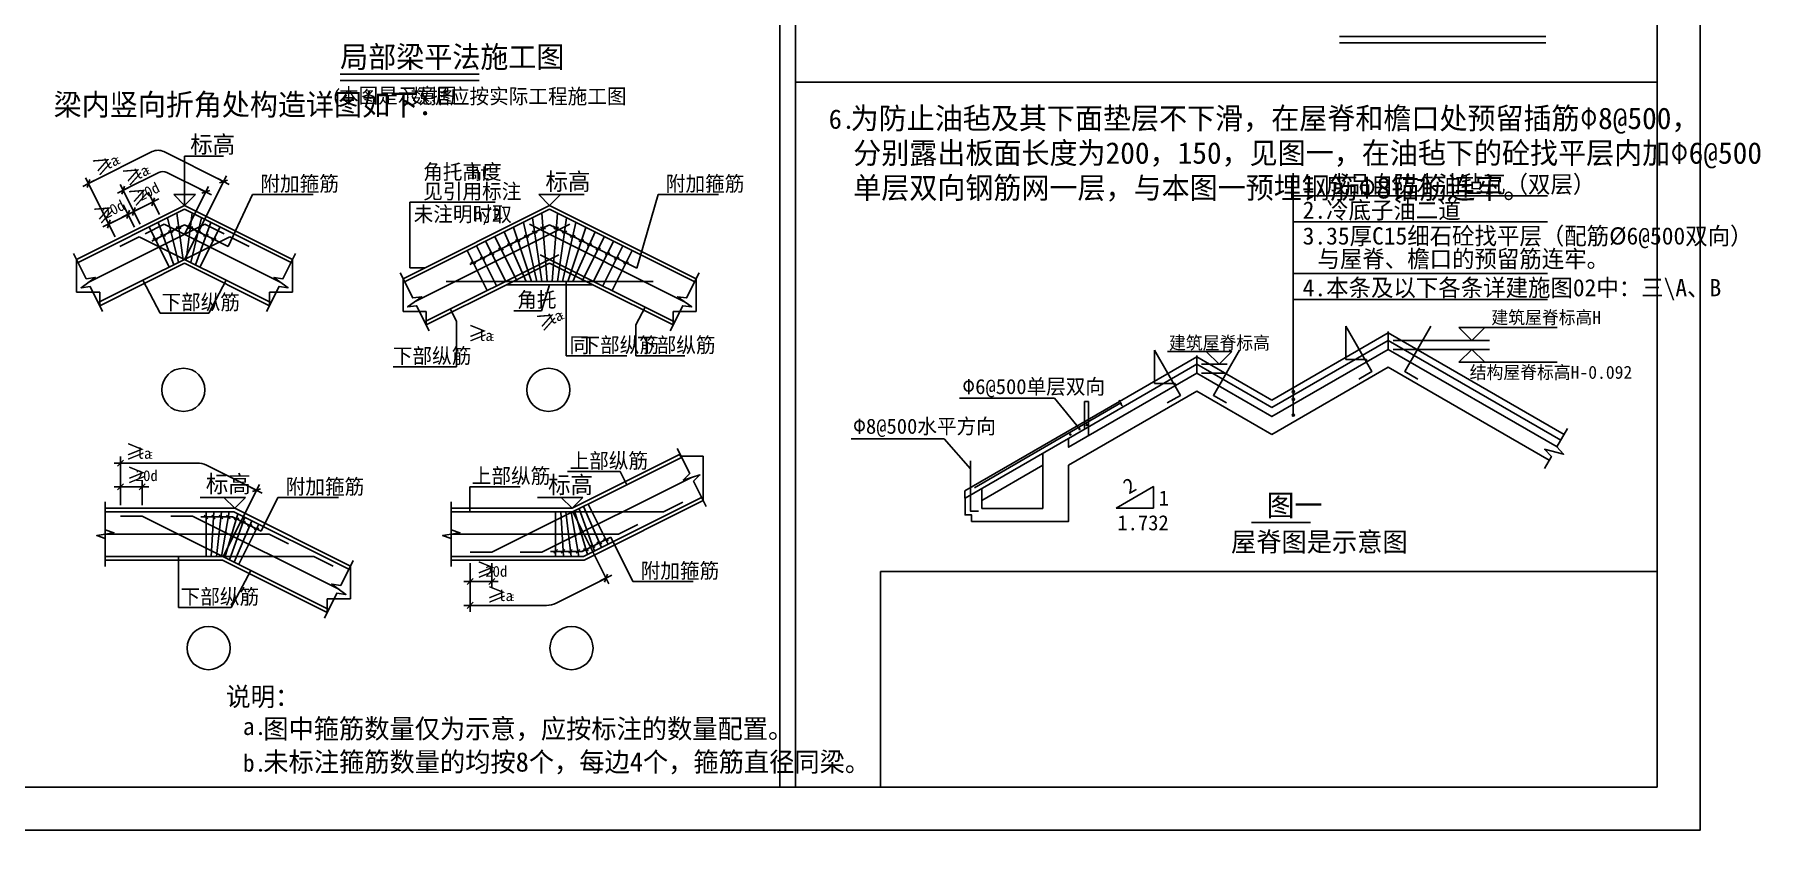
# Model space of a CAD drawing. Header units: metres. Extents: x 353221 to 519218, y 576917 to 745385.
# Drawn here: x 451514 to 491529, y 619317 to 638170 of the extents above; entities that cross this region are included whole.
import ezdxf

# ---------------------------------------------------------------- set-up
doc = ezdxf.new("R2010")
doc.units = ezdxf.units.M
doc.layers.add('PUB_TITLE', color=4, linetype='Continuous')
doc.dimstyles.get("Standard").update_dxf_attribs({"dimtxt": 2.5, "dimasz": 2.5, "dimexe": 1.25, "dimexo": 0.625, "dimtad": 1, "dimcen": 2.5, "dimazin": 3, "dimtfac": 1, "dimtmove": 0, "dimatfit": 3})

# ---------------------------------------------------------------- blocks, each defined once
blk = doc.blocks.new('_DIMX')
blk.add_line((-150, 0), (150, 0))
blk.add_lwpolyline([(-70, -70), (70, 70)])
blk = doc.blocks.new('_INDEX1')
blk.add_lwpolyline([(-0.5, 0, 1), (0.5, 0, 1)], format="xyb", close=True)
blk = doc.blocks.new('_CLOSEDFILLED')
at = {"color": 0, "linetype": 'BYBLOCK'}
blk.add_solid([(-1, 0), (0, 0), (-1, 0)], dxfattribs=at)
blk = doc.blocks.new('*D2')
for p, q in [((482900.34, 631280.88), (482900.09, 631280.88)), ((482900.59, 631076.65), (482900.59, 631280.88)), ((482900.59, 630868.8), (482900.59, 631280.88)), ((482900.59, 631280.88), (482900.59, 631280.88)), ((482900.84, 631280.88), (482901.09, 631280.88))]:
    blk.add_line(p, q)
at = {"layer": 'Defpoints'}
for p in [(482900.59, 631280.88), (482900.59, 631076.65), (482900.59, 630868.8)]:
    blk.add_point(p, dxfattribs=at)
at = {"layer": 'PUB_TITLE', "xscale": 0.25, "yscale": 0.25}
blk.add_blockref('_CLOSEDFILLED', (482900.59, 631280.88), dxfattribs=at)
at = {"layer": 'PUB_TITLE', "xscale": 0.25, "yscale": 0.25, "rotation": 180}
blk.add_blockref('_CLOSEDFILLED', (482900.59, 631280.88), dxfattribs=at)
at = {"layer": 'PUB_TITLE', "insert": (482900.59, 631282.005), "char_height": 1, "attachment_point": 5}
blk.add_mtext('92', dxfattribs=at)
blk = doc.blocks.new('*D3')
for p, q in [((478463, 630726.43), (478462.75, 630726.43)), ((478463.25, 630522.19), (478463.25, 630726.43)), ((478463.25, 630314.35), (478463.25, 630726.43)), ((478463.25, 630726.43), (478463.25, 630726.43)), ((478463.5, 630726.43), (478463.75, 630726.43))]:
    blk.add_line(p, q)
at = {"layer": 'Defpoints'}
for p in [(478463.25, 630726.43), (478463.25, 630522.19), (478463.25, 630314.35)]:
    blk.add_point(p, dxfattribs=at)
at = {"layer": 'PUB_TITLE', "xscale": 0.25, "yscale": 0.25}
blk.add_blockref('_CLOSEDFILLED', (478463.25, 630726.43), dxfattribs=at)
at = {"layer": 'PUB_TITLE', "xscale": 0.25, "yscale": 0.25, "rotation": 180}
blk.add_blockref('_CLOSEDFILLED', (478463.25, 630726.43), dxfattribs=at)
at = {"layer": 'PUB_TITLE', "insert": (478463.25, 630727.555), "char_height": 1, "attachment_point": 5}
blk.add_mtext('92', dxfattribs=at)
blk = doc.blocks.new('*D4')
for p, q in [((481915.44, 631403.18), (481915.44, 630631.82)), ((482152.78, 630631.82), (481915.19, 630631.82)), ((482393.37, 630631.82), (482155.78, 630631.82)), ((482393.12, 630575.81), (482393.12, 630631.82))]:
    blk.add_line(p, q)
at = {"layer": 'Defpoints'}
for p in [(481915.44, 631403.18), (482393.12, 630631.82), (482393.12, 630575.81)]:
    blk.add_point(p, dxfattribs=at)
at = {"layer": 'PUB_TITLE', "xscale": 0.25, "yscale": 0.25}
blk.add_blockref('_CLOSEDFILLED', (481915.44, 630631.82), dxfattribs=at)
at = {"layer": 'PUB_TITLE', "xscale": 0.25, "yscale": 0.25, "rotation": 180}
blk.add_blockref('_CLOSEDFILLED', (482393.12, 630631.82), dxfattribs=at)
at = {"layer": 'PUB_TITLE', "insert": (482154.28, 630631.82), "char_height": 1, "attachment_point": 5}
blk.add_mtext('200', dxfattribs=at)
blk = doc.blocks.new('*D5')
for p, q in [((473210.27, 628284.57), (473210.27, 627886.98)), ((473210.02, 627886.98), (473209.77, 627886.98)), ((473210.27, 627489.39), (473210.27, 627886.98)), ((473210.27, 627886.98), (473210.27, 627886.98)), ((473210.52, 627886.98), (473210.77, 627886.98))]:
    blk.add_line(p, q)
at = {"layer": 'Defpoints'}
for p in [(473210.27, 628284.57), (473210.27, 627886.98), (473210.27, 627489.39)]:
    blk.add_point(p, dxfattribs=at)
at = {"layer": 'PUB_TITLE', "xscale": 0.25, "yscale": 0.25}
blk.add_blockref('_CLOSEDFILLED', (473210.27, 627886.98), dxfattribs=at)
at = {"layer": 'PUB_TITLE', "xscale": 0.25, "yscale": 0.25, "rotation": 180}
blk.add_blockref('_CLOSEDFILLED', (473210.27, 627886.98), dxfattribs=at)
at = {"layer": 'PUB_TITLE', "insert": (473210.27, 627888.105), "char_height": 1, "attachment_point": 5}
blk.add_mtext('150', dxfattribs=at)
blk = doc.blocks.new('*D6')
for p, q in [((475904.55, 629658.6), (475860.3, 629658.6)), ((475860.55, 629019.53), (475860.55, 629658.6)), ((475950.8, 629658.6), (475906.55, 629658.6)), ((475950.55, 628863.64), (475950.55, 629658.6))]:
    blk.add_line(p, q)
at = {"layer": 'Defpoints'}
for p in [(475950.55, 629658.6), (475860.55, 629019.53), (475950.55, 628863.64)]:
    blk.add_point(p, dxfattribs=at)
at = {"layer": 'PUB_TITLE', "xscale": 0.25, "yscale": 0.25}
blk.add_blockref('_CLOSEDFILLED', (475860.55, 629658.6), dxfattribs=at)
at = {"layer": 'PUB_TITLE', "xscale": 0.25, "yscale": 0.25, "rotation": 180}
blk.add_blockref('_CLOSEDFILLED', (475950.55, 629658.6), dxfattribs=at)
at = {"layer": 'PUB_TITLE', "insert": (475905.55, 629658.6), "char_height": 1, "attachment_point": 5}
blk.add_mtext('80', dxfattribs=at)
blk = doc.blocks.new('*D7')
for p, q in [((477478.09, 630848.73), (477478.09, 630077.37)), ((477715.435, 630077.37), (477477.84, 630077.37)), ((477956.03, 630077.37), (477718.435, 630077.37)), ((477955.78, 630021.36), (477955.78, 630077.37))]:
    blk.add_line(p, q)
at = {"layer": 'Defpoints'}
for p in [(477478.09, 630848.73), (477955.78, 630077.37), (477955.78, 630021.36)]:
    blk.add_point(p, dxfattribs=at)
at = {"layer": 'PUB_TITLE', "xscale": 0.25, "yscale": 0.25}
blk.add_blockref('_CLOSEDFILLED', (477478.09, 630077.37), dxfattribs=at)
at = {"layer": 'PUB_TITLE', "xscale": 0.25, "yscale": 0.25, "rotation": 180}
blk.add_blockref('_CLOSEDFILLED', (477955.78, 630077.37), dxfattribs=at)
at = {"layer": 'PUB_TITLE', "insert": (477716.935, 630077.37), "char_height": 1, "attachment_point": 5}
blk.add_mtext('200', dxfattribs=at)
blk = doc.blocks.new('*D40')
for p, q in [((466855.07, 632507.86), (466855.07, 631747.59)), ((466318.42, 631434.54), (466318.42, 631747.59)), ((466318.67, 631747.59), (466586.245, 631747.59)), ((466587.245, 631747.59), (466854.82, 631747.59))]:
    blk.add_line(p, q)
at = {"layer": 'Defpoints'}
for p in [(466855.07, 632507.86), (466318.42, 631747.59), (466318.42, 631434.54)]:
    blk.add_point(p, dxfattribs=at)
at = {"layer": 'PUB_TITLE', "xscale": 0.25, "yscale": 0.25, "rotation": 180}
blk.add_blockref('_CLOSEDFILLED', (466318.42, 631747.59), dxfattribs=at)
at = {"layer": 'PUB_TITLE', "xscale": 0.25, "yscale": 0.25}
blk.add_blockref('_CLOSEDFILLED', (466855.07, 631747.59), dxfattribs=at)
at = {"layer": 'PUB_TITLE', "insert": (466586.745, 631747.59), "char_height": 1, "attachment_point": 5}
blk.add_mtext('h', dxfattribs=at)
blk = doc.blocks.new('*D42')
for p, q in [((460057.43, 632507.86), (460057.43, 631747.59)), ((460325.255, 631747.59), (460057.18, 631747.59)), ((460594.33, 631747.59), (460326.255, 631747.59)), ((460594.08, 631434.54), (460594.08, 631747.59))]:
    blk.add_line(p, q)
at = {"layer": 'Defpoints'}
for p in [(460057.43, 632507.86), (460594.08, 631747.59), (460594.08, 631434.54)]:
    blk.add_point(p, dxfattribs=at)
at = {"layer": 'PUB_TITLE', "xscale": 0.25, "yscale": 0.25}
blk.add_blockref('_CLOSEDFILLED', (460057.43, 631747.59), dxfattribs=at)
at = {"layer": 'PUB_TITLE', "xscale": 0.25, "yscale": 0.25, "rotation": 180}
blk.add_blockref('_CLOSEDFILLED', (460594.08, 631747.59), dxfattribs=at)
at = {"layer": 'PUB_TITLE', "insert": (460325.755, 631747.59), "char_height": 1, "attachment_point": 5}
blk.add_mtext('h', dxfattribs=at)
blk = doc.blocks.new('*D45')
for p, q in [((457496.65, 632955.07), (457496.65, 632194.81)), ((456960, 631881.76), (456960, 632194.81)), ((456960.25, 632194.81), (457227.825, 632194.81)), ((457228.825, 632194.81), (457496.4, 632194.81))]:
    blk.add_line(p, q)
at = {"layer": 'Defpoints'}
for p in [(457496.65, 632955.07), (456960, 632194.81), (456960, 631881.76)]:
    blk.add_point(p, dxfattribs=at)
at = {"layer": 'PUB_TITLE', "xscale": 0.25, "yscale": 0.25, "rotation": 180}
blk.add_blockref('_CLOSEDFILLED', (456960, 632194.81), dxfattribs=at)
at = {"layer": 'PUB_TITLE', "xscale": 0.25, "yscale": 0.25}
blk.add_blockref('_CLOSEDFILLED', (457496.65, 632194.81), dxfattribs=at)
at = {"layer": 'PUB_TITLE', "insert": (457228.325, 632194.81), "char_height": 1, "attachment_point": 5}
blk.add_mtext('h', dxfattribs=at)
blk = doc.blocks.new('*D46')
for p, q in [((452487.86, 632955.07), (452487.86, 632194.81)), ((452755.69, 632194.81), (452487.61, 632194.81)), ((453024.77, 632194.81), (452756.69, 632194.81)), ((453024.52, 631881.76), (453024.52, 632194.81))]:
    blk.add_line(p, q)
at = {"layer": 'Defpoints'}
for p in [(452487.86, 632955.07), (453024.52, 632194.81), (453024.52, 631881.76)]:
    blk.add_point(p, dxfattribs=at)
at = {"layer": 'PUB_TITLE', "xscale": 0.25, "yscale": 0.25}
blk.add_blockref('_CLOSEDFILLED', (452487.86, 632194.81), dxfattribs=at)
at = {"layer": 'PUB_TITLE', "xscale": 0.25, "yscale": 0.25, "rotation": 180}
blk.add_blockref('_CLOSEDFILLED', (453024.52, 632194.81), dxfattribs=at)
at = {"layer": 'PUB_TITLE', "insert": (452756.19, 632194.81), "char_height": 1, "attachment_point": 5}
blk.add_mtext('h', dxfattribs=at)
blk = doc.blocks.new('*D47')
for p, q in [((461175.33, 627182.49), (461175.33, 626582.49)), ((461175.08, 626582.49), (461174.83, 626582.49)), ((461175.33, 625982.49), (461175.33, 626582.49)), ((461175.33, 626582.49), (461175.33, 626582.49)), ((461175.58, 626582.49), (461175.83, 626582.49))]:
    blk.add_line(p, q)
at = {"layer": 'Defpoints'}
for p in [(461175.33, 627182.49), (461175.33, 626582.49), (461175.33, 625982.49)]:
    blk.add_point(p, dxfattribs=at)
at = {"layer": 'PUB_TITLE', "xscale": 0.25, "yscale": 0.25}
blk.add_blockref('_CLOSEDFILLED', (461175.33, 626582.49), dxfattribs=at)
at = {"layer": 'PUB_TITLE', "xscale": 0.25, "yscale": 0.25, "rotation": 180}
blk.add_blockref('_CLOSEDFILLED', (461175.33, 626582.49), dxfattribs=at)
at = {"layer": 'PUB_TITLE', "insert": (461175.33, 626583.615), "char_height": 1, "attachment_point": 5}
blk.add_mtext('h', dxfattribs=at)
blk = doc.blocks.new('*D48')
for p, q in [((453154.69, 627182.49), (453154.69, 626582.49)), ((453154.44, 626582.49), (453154.19, 626582.49)), ((453154.69, 625982.49), (453154.69, 626582.49)), ((453154.69, 626582.49), (453154.69, 626582.49)), ((453154.94, 626582.49), (453155.19, 626582.49))]:
    blk.add_line(p, q)
at = {"layer": 'Defpoints'}
for p in [(453154.69, 627182.49), (453154.69, 626582.49), (453154.69, 625982.49)]:
    blk.add_point(p, dxfattribs=at)
at = {"layer": 'PUB_TITLE', "xscale": 0.25, "yscale": 0.25}
blk.add_blockref('_CLOSEDFILLED', (453154.69, 626582.49), dxfattribs=at)
at = {"layer": 'PUB_TITLE', "xscale": 0.25, "yscale": 0.25, "rotation": 180}
blk.add_blockref('_CLOSEDFILLED', (453154.69, 626582.49), dxfattribs=at)
at = {"layer": 'PUB_TITLE', "insert": (453154.69, 626583.615), "char_height": 1, "attachment_point": 5}
blk.add_mtext('h', dxfattribs=at)
blk = doc.blocks.new('*D49')
for p, q in [((458837.97, 625840.85), (458837.97, 625080.59)), ((458301.32, 624767.54), (458301.32, 625080.59)), ((458301.57, 625080.59), (458569.145, 625080.59)), ((458570.145, 625080.59), (458837.72, 625080.59))]:
    blk.add_line(p, q)
at = {"layer": 'Defpoints'}
for p in [(458837.97, 625840.85), (458301.32, 625080.59), (458301.32, 624767.54)]:
    blk.add_point(p, dxfattribs=at)
at = {"layer": 'PUB_TITLE', "xscale": 0.25, "yscale": 0.25, "rotation": 180}
blk.add_blockref('_CLOSEDFILLED', (458301.32, 625080.59), dxfattribs=at)
at = {"layer": 'PUB_TITLE', "xscale": 0.25, "yscale": 0.25}
blk.add_blockref('_CLOSEDFILLED', (458837.97, 625080.59), dxfattribs=at)
at = {"layer": 'PUB_TITLE', "insert": (458569.645, 625080.59), "char_height": 1, "attachment_point": 5}
blk.add_mtext('h', dxfattribs=at)
blk = doc.blocks.new('*D50')
for p, q in [((466747.55, 628389.97), (466479.47, 628389.97)), ((466479.72, 628434.69), (466479.72, 628389.97)), ((467016.63, 628389.97), (466748.55, 628389.97)), ((467016.38, 627361.37), (467016.38, 628389.97))]:
    blk.add_line(p, q)
at = {"layer": 'Defpoints'}
for p in [(466479.72, 628434.69), (467016.38, 628389.97), (467016.38, 627361.37)]:
    blk.add_point(p, dxfattribs=at)
at = {"layer": 'PUB_TITLE', "xscale": 0.25, "yscale": 0.25}
blk.add_blockref('_CLOSEDFILLED', (466479.72, 628389.97), dxfattribs=at)
at = {"layer": 'PUB_TITLE', "xscale": 0.25, "yscale": 0.25, "rotation": 180}
blk.add_blockref('_CLOSEDFILLED', (467016.38, 628389.97), dxfattribs=at)
at = {"layer": 'PUB_TITLE', "insert": (466748.05, 628389.97), "char_height": 1, "attachment_point": 5}
blk.add_mtext('h', dxfattribs=at)

msp = doc.modelspace()

# ---------------------------------------------------------------- linework, layer by layer
at = {"layer": 'PUB_TITLE'}
for p, q in [((468791.6, 620716.65), (468791.6, 657588.02)), ((469156.84, 620716.65), (469156.84, 657588.02)), ((489130.4, 637062.73), (469156.84, 637062.73)), ((452765.13, 634714.85), (454243.17, 635453.88)), ((455895.63, 634761.81), (454511.5, 635453.88)), ((454992.26, 635346.39), (455894.61, 635346.39)), ((454992.26, 634207.27), (454992.26, 635346.39)), ((453382.29, 633480.55), (452698.05, 634849.02)), ((453963.66, 633771.23), (453503.03, 634692.49)), ((453570.12, 634558.33), (454399.7, 634973.12)), ((455484.19, 634520.32), (454578.58, 634973.12)), ((455962.71, 634895.98), (454992.26, 632955.07)), ((455548.73, 634649.39), (454992.26, 633536.45)), ((480697.66, 629343.96), (480697.66, 634953.32)), ((453816.08, 634066.4), (454263.3, 634290)), ((454410.88, 633994.84), (454151.49, 634513.61)), ((454742.26, 634457.27), (455242.26, 634457.27)), ((454992.26, 634207.27), (454742.26, 634457.27)), ((455242.26, 634457.27), (454992.26, 634207.27)), ((456571.13, 634457.27), (456001.82, 633255.27)), ((456571.13, 634457.27), (457971.13, 634457.27)), ((460217.43, 634279.33), (462191.34, 634279.33)), ((460217.43, 632762.19), (460217.43, 634279.33)), ((463456.25, 634207.27), (463206.25, 634457.27)), ((463206.25, 634457.27), (463706.25, 634457.27)), ((463706.25, 634457.27), (463456.25, 634207.27)), ((463456.25, 634457.27), (464256.25, 634457.27)), ((465971.16, 634457.27), (465476.03, 632750.16)), ((465971.16, 634457.27), (467371.16, 634457.27)), ((480697.66, 634427.63), (486593.1, 634427.63)), ((452487.86, 632955.07), (454992.26, 634207.27)), ((453234.71, 633775.71), (453681.92, 633999.31)), ((453829.5, 633704.15), (453570.12, 634222.92)), ((457496.65, 632955.07), (454992.26, 634207.27)), ((460057.43, 632507.86), (463456.25, 634207.27)), ((466855.07, 632507.86), (463456.25, 634207.27)), ((454312.49, 633420.17), (454992.26, 633760.05)), ((456001.82, 633255.27), (454992.26, 633760.05)), ((461686.05, 632874.95), (463456.25, 633760.05)), ((465476.03, 632750.16), (463456.25, 633760.05)), ((480697.66, 633827.63), (486593.1, 633827.63)), ((453024.52, 631881.76), (454992.26, 632865.63)), ((456960, 631881.76), (454992.26, 632865.63)), ((460217.43, 632762.19), (460580.45, 632762.19)), ((462456.25, 632365.63), (463456.25, 632865.63)), ((464456.25, 632365.63), (463456.25, 632865.63)), ((454028.39, 632473.13), (454428.34, 631710.06)), ((455956.12, 632473.13), (455556.17, 631710.06)), ((460594.08, 631434.54), (462456.25, 632365.63)), ((462456.25, 632365.63), (464456.25, 632365.63)), ((463456.25, 632365.63), (463269.98, 631765.17)), ((463838.06, 632445.63), (463838.06, 630715.63)), ((466318.42, 631434.54), (464456.25, 632365.63)), ((480697.66, 632627.63), (486593.1, 632627.63)), ((465668.13, 631849.13), (465451.51, 631435.85)), ((480697.66, 632027.63), (486593.1, 632027.63)), ((455556.17, 631710.06), (454428.34, 631710.06)), ((461146.76, 631809.29), (461298.31, 631520.14)), ((461298.31, 630465.63), (461298.31, 631520.14)), ((463269.98, 631765.17), (462623.3, 631765.17)), ((465451.51, 630715.63), (465451.51, 631435.85)), ((480201.75, 629691.67), (482900.59, 631249.85)), ((480201.75, 629518.47), (482900.59, 631076.65)), ((486976.7, 628896.51), (482900.59, 631249.85)), ((486901.7, 628766.6), (482900.59, 631076.65)), ((483010.75, 631076.65), (485243.8, 631076.65)), ((484538.14, 631376.65), (485138.14, 631376.65)), ((484838.14, 631076.65), (484538.14, 631376.65)), ((484838.14, 631376.65), (486818.37, 631376.65)), ((485138.14, 631376.65), (484838.14, 631076.65)), ((465247.67, 630715.63), (463838.06, 630715.63)), ((466590.97, 630715.63), (465451.51, 630715.63)), ((473086.45, 627591.1), (478463.25, 630695.4)), ((478976.27, 630822.19), (477779.67, 630822.19)), ((480201.75, 629691.67), (478463.25, 630695.4)), ((478676.27, 630822.19), (478976.27, 630522.19)), ((479276.27, 630822.19), (478676.27, 630822.19)), ((478976.27, 630522.19), (479276.27, 630822.19)), ((483010.75, 630868.8), (485243.8, 630868.8)), ((484838.14, 630868.8), (484538.14, 630568.8)), ((485138.14, 630568.8), (484838.14, 630868.8)), ((461298.31, 630465.63), (459827.02, 630465.63)), ((475489.04, 628805.03), (478463.25, 630522.19)), ((480201.75, 629518.47), (478463.25, 630522.19)), ((478573.4, 630522.19), (479161.83, 630522.19)), ((478573.4, 630314.35), (479161.83, 630314.35)), ((484538.14, 630568.8), (485138.14, 630568.8)), ((484838.14, 630568.8), (486818.37, 630568.8)), ((475161.45, 629738.6), (472961.45, 629738.6)), ((475746.45, 629018.6), (475161.45, 629738.6)), ((476663.51, 629692.25), (476672.45, 629647.53)), ((476672.45, 629647.53), (476707.45, 629620.03)), ((476707.45, 629620.03), (476707.45, 629582.53)), ((476707.45, 629582.53), (476735.53, 629555.54)), ((472606.45, 628796.1), (470448.95, 628796.1)), ((473213.95, 628096.1), (472606.45, 628796.1)), ((453510.3, 627252.49), (453510.3, 628382.49)), ((466479.72, 628434.69), (463975.33, 627182.49)), ((453510.3, 628232.49), (455278.3, 628232.49)), ((456659.5, 627600.9), (455501.91, 628179.7)), ((465095.51, 628032.75), (463869.25, 628032.75)), ((465247.36, 627729.06), (465095.51, 628032.75)), ((453510.3, 627682.49), (454010.3, 627682.49)), ((454010.3, 627252.49), (454010.3, 627832.49)), ((456726.59, 627735.07), (455890.3, 626062.49)), ((462776.21, 627682.49), (461602.82, 627682.49)), ((461602.82, 627102.49), (461602.82, 627682.49)), ((473086.45, 627418.6), (473086.45, 627591.1)), ((453154.69, 627182.49), (456154.69, 627182.49)), ((455354.69, 627432.49), (456154.69, 627432.49)), ((456404.69, 627432.49), (455904.69, 627432.49)), ((455904.69, 627432.49), (456154.69, 627182.49)), ((456154.69, 627182.49), (456404.69, 627432.49)), ((458837.97, 625840.85), (456154.69, 627182.49)), ((457158.04, 627432.49), (456767.93, 626652.27)), ((457158.04, 627432.49), (458558.04, 627432.49)), ((461175.33, 627182.49), (463975.33, 627182.49)), ((463175.33, 627432.49), (463975.33, 627432.49)), ((464225.33, 627432.49), (463725.33, 627432.49)), ((463725.33, 627432.49), (463975.33, 627182.49)), ((463975.33, 627182.49), (464225.33, 627432.49)), ((464830.5, 625429.91), (463994.21, 627102.49)), ((467016.38, 627361.37), (464258.61, 625982.49)), ((455369.08, 626982.49), (456107.48, 626982.49)), ((456767.93, 626652.27), (456107.48, 626982.49)), ((464871.84, 626512.71), (464211.39, 626182.49)), ((465386.95, 625482.49), (464871.84, 626512.71)), ((453154.69, 625982.49), (455871.41, 625982.49)), ((454850.93, 626062.49), (454850.93, 624880.43)), ((458301.32, 624767.54), (455871.41, 625982.49)), ((461175.33, 625982.49), (464258.61, 625982.49)), ((461614.21, 625912.49), (461614.21, 624782.49)), ((462114.21, 625912.49), (462114.21, 625332.49)), ((463472.99, 626182.49), (464211.39, 626182.49)), ((456528.2, 625743.54), (456075.81, 624880.43)), ((461614.21, 625482.49), (462114.21, 625482.49)), ((464763.42, 625564.07), (463605.82, 624985.28)), ((465386.95, 625482.49), (466786.95, 625482.49)), ((456075.81, 624880.43), (454850.93, 624880.43)), ((461614.21, 624932.49), (463382.21, 624932.49))]:
    msp.add_line(p, q, dxfattribs=at)
for points in [[(430730.4, 619716.65), (430730.4, 661716.65), (490130.4, 661716.65), (490130.4, 619716.65)], [(433230.4, 620716.65), (433230.4, 660716.65), (489130.4, 660716.65), (489130.4, 620716.65)], [(489130.4, 620716.65), (489130.4, 625716.65), (471130.4, 625716.65), (471130.4, 620716.65)], [(489130.4, 620716.65), (489130.4, 625716.65), (471130.4, 625716.65), (471130.4, 620716.65)]]:
    msp.add_lwpolyline(points, close=True, dxfattribs=at)
for points in [[(481769.16, 638125.42), (486550.96, 638125.42)], [(481769.16, 637975.42), (486550.96, 637975.42)], [(458599.1, 637251.58), (461820.05, 637251.58)], [(458599.1, 637101.58), (461820.05, 637101.58)], [(452523.64, 632883.52), (454992.26, 634117.82)], [(454598.71, 633921.05), (454849.15, 632883.52)], [(454813.37, 634028.38), (454956.48, 632937.18)], [(457460.87, 632883.52), (454992.26, 634117.82)], [(455171.14, 634028.38), (455028.03, 632937.18)], [(455385.8, 633921.05), (455135.36, 632883.52)], [(460093.2, 632436.3), (463456.25, 634117.82)], [(463062.7, 633921.05), (463276.25, 632445.63)], [(463277.37, 634028.38), (463396.25, 632445.63)], [(466819.3, 632436.3), (463456.25, 634117.82)], [(463635.14, 634028.38), (463516.25, 632445.63)], [(463849.8, 633921.05), (463636.25, 632445.63)], [(452756.19, 632418.41), (455461.83, 633771.23)], [(452988.74, 631953.31), (456043.21, 633480.55)], [(453494.09, 633256.94), (453941.3, 633480.55)], [(456995.77, 631953.31), (453941.3, 633480.55)], [(454075.47, 633547.63), (454522.68, 633771.23)], [(454169.38, 633706.39), (454634.48, 632776.18)], [(454384.04, 633813.72), (454741.82, 632829.85)], [(457228.32, 632418.41), (454522.68, 633771.23)], [(455600.47, 633813.72), (455242.69, 632829.85)], [(455815.13, 633706.39), (455350.03, 632776.18)], [(455909.04, 633547.63), (455461.83, 633771.23)], [(456490.42, 633256.94), (456043.21, 633480.55)], [(460325.76, 631971.2), (463925.83, 633771.23)], [(462186.93, 633483.16), (462705.69, 632445.63)], [(462401.59, 633590.49), (462916.25, 632445.63)], [(462616.25, 633697.82), (463036.25, 632445.63)], [(462848.04, 633813.72), (463156.25, 632445.63)], [(466586.75, 631971.2), (462986.68, 633771.23)], [(464064.46, 633813.72), (463756.25, 632445.63)], [(464296.25, 633697.82), (463876.25, 632445.63)], [(464510.91, 633590.49), (463996.25, 632445.63)], [(464725.58, 633483.16), (464206.81, 632445.63)], [(453091.6, 631747.59), (452800.91, 632328.97), (452592.21, 632299.16), (452920.17, 632537.67), (452711.47, 632507.86), (452420.78, 633089.23)], [(456892.91, 631747.59), (457183.6, 632328.97), (457392.3, 632299.16), (457064.34, 632537.67), (457273.04, 632507.86), (457563.73, 633089.23)], [(460558.31, 631506.1), (463672.67, 633063.28)], [(461542.94, 633161.17), (462008.04, 632230.96)], [(461757.6, 633268.5), (462222.7, 632338.3)], [(461972.26, 633375.83), (462437.37, 632445.63)], [(466354.19, 631506.1), (463239.83, 633063.28)], [(464940.24, 633375.83), (464475.14, 632445.63)], [(465154.9, 633268.5), (464689.8, 632338.3)], [(465369.56, 633161.17), (464904.46, 632230.96)], [(460661.17, 631300.38), (460370.48, 631881.76), (460161.78, 631851.94), (460489.73, 632090.46), (460281.03, 632060.64), (459990.35, 632642.02)], [(461056.25, 632445.63), (465856.25, 632445.63)], [(466251.34, 631300.38), (466542.02, 631881.76), (466750.72, 631851.94), (466422.77, 632090.46), (466631.47, 632060.64), (466922.16, 632642.02)], [(481915.44, 631403.18), (482519.71, 630356.55), (482213.94, 630180.01)], [(483885.75, 631403.18), (483281.47, 630356.55), (483587.25, 630180.01)], [(480201.75, 628894.93), (478463.25, 629898.66), (475489.04, 628181.49), (475489.04, 626879.39), (474889.04, 626879.39), (473239.04, 626879.39), (473239.04, 627029.39), (473089.04, 627029.39), (473089.04, 627419.39), (475489.04, 628805.03), (475489.04, 628597.19), (478463.25, 630314.35), (480201.75, 629310.62), (482900.59, 630868.8), (486811.7, 628610.72)], [(477478.09, 630848.73), (478082.37, 629802.1), (477776.59, 629625.56)], [(479448.4, 630848.73), (478844.12, 629802.1), (479149.9, 629625.56)], [(486631.7, 628298.95), (482900.59, 630453.11), (480201.75, 628894.93)], [(473306.45, 627658.6), (476702.45, 629625.03)], [(487054.44, 629031.15), (486810.38, 628608.42), (486965.9, 628437.8), (486524.85, 628553.88), (486680.38, 628383.25), (486518.81, 628103.42)], [(466515.5, 628363.13), (462114.21, 626162.49)], [(467083.46, 627227.21), (466792.77, 627808.59), (466941.84, 627957.66), (466554.26, 627838.4), (466703.33, 627987.47), (466412.64, 628568.85)], [(473210.27, 628284.57), (473210.27, 627117.01), (473396.02, 627117.01)], [(473479.04, 627644.56), (473479.04, 627179.39), (474889.04, 627179.39), (474889.04, 628458.62)], [(466748.05, 627898.03), (463276.97, 626162.49)], [(473479.04, 627367.43), (474889.04, 628181.49)], [(476589.63, 627185.88), (477455.63, 627185.88), (477455.63, 627685.88), (476589.63, 627185.88)], [(453154.69, 625832.49), (453154.69, 626482.49), (452954.69, 626549.16), (453354.69, 626615.82), (453154.69, 626682.49), (453154.69, 627332.49)], [(453154.69, 627102.49), (456135.81, 627102.49)], [(455490.3, 627102.49), (455490.3, 626062.49)], [(455670.3, 627102.49), (455610.3, 626062.49)], [(455850.3, 627102.49), (455730.3, 626062.49)], [(456030.3, 627102.49), (455850.3, 626062.49)], [(456230.18, 627055.3), (455926.07, 626044.6)], [(458802.2, 625769.29), (456135.81, 627102.49)], [(461175.33, 625832.49), (461175.33, 626482.49), (460975.33, 626549.16), (461375.33, 626615.82), (461175.33, 626682.49), (461175.33, 627332.49)], [(461175.33, 627102.49), (466096.12, 627102.49)], [(463594.21, 626062.49), (463594.21, 627102.49)], [(463774.21, 626062.49), (463714.21, 627102.49)], [(463954.21, 626062.49), (463834.21, 627102.49)], [(464134.21, 626062.49), (463954.21, 627102.49)], [(464334.09, 626109.68), (464029.99, 627120.38)], [(464495.09, 626190.17), (464137.32, 627174.04)], [(466980.6, 627432.93), (464239.72, 626062.49)], [(464656.09, 626270.67), (464244.65, 627227.71)], [(464817.08, 626351.17), (464351.98, 627281.37)], [(466543.33, 627326.1), (466096.12, 627102.49)], [(453510.3, 627002.49), (454010.3, 627002.49)], [(458337.1, 624839.09), (454010.3, 627002.49)], [(454673.05, 627002.49), (455173.05, 627002.49)], [(458569.65, 625304.19), (455173.05, 627002.49)], [(456391.18, 626974.81), (456033.4, 625990.94)], [(456552.17, 626894.31), (456140.74, 625937.27)], [(456713.17, 626813.81), (456248.07, 625883.6)], [(465503.33, 626806.1), (465056.12, 626582.49)], [(479731.7, 626852.67), (481095.71, 626852.67)], [(453154.69, 626582.49), (456952.2, 626582.49)], [(457399.41, 626358.88), (456952.2, 626582.49)], [(461175.33, 626582.49), (465056.12, 626582.49)], [(453154.69, 626062.49), (457992.2, 626062.49)], [(458439.41, 625838.88), (457992.2, 626062.49)], [(458234.24, 624633.37), (458524.92, 625214.75), (458733.62, 625184.94), (458405.67, 625423.45), (458614.37, 625393.63), (458905.06, 625975.01)], [(461175.33, 626062.49), (464239.72, 626062.49)], [(461614.21, 626162.49), (462114.21, 626162.49)], [(462776.97, 626162.49), (463276.97, 626162.49)]]:
    msp.add_lwpolyline(points, dxfattribs=at)
for points in [[(480672.66, 629888.31, 1), (480722.66, 629888.31, 1)], [(480672.66, 629710.41, 1), (480722.66, 629710.41, 1)], [(475896.45, 629116.1, 1), (475926.45, 629116.1, 1)], [(480672.66, 629343.96, 1), (480722.66, 629343.96, 1)], [(475513.95, 628893.6, 1), (475543.95, 628893.6, 1)], [(475726.45, 629018.6, 1), (475756.45, 629018.6, 1)]]:
    msp.add_lwpolyline(points, format="xyb", close=True, dxfattribs=at)
for centre, radius, start, end in [((454377.34, 635185.55), 300, 63.43, 116.57), ((454489.14, 634794.24), 200, 63.43, 116.57), ((455278.3, 627732.49), 500, 63.43, 90), ((463382.21, 625432.49), 500, 270, 296.57)]:
    msp.add_arc(centre, radius, start, end, dxfattribs=at)

# ---------------------------------------------------------------- block references
for p, rotation in [((452765.13, 634714.85), 26.57), ((453570.12, 634558.33), 26.57), ((455484.19, 634520.32), 333.43), ((455895.63, 634761.81), 333.43), ((454263.3, 634290), 26.57), ((453234.71, 633775.71), 26.57), ((453681.92, 633999.31), 26.57), ((453816.08, 634066.4), 26.57), ((456659.5, 627600.9), 333.43), ((464763.42, 625564.07), 206.57)]:
    msp.add_blockref('_DIMX', p, dxfattribs=dict(at, rotation=rotation))
at = {"layer": 'PUB_TITLE', "yscale": 0.6, "zscale": 0.6}
for p, xscale, rotation in [((454312.49, 633420.17), -0.6, 26.57), ((454494.13, 633510.99), -0.6, 26.57), ((454675.77, 633601.81), -0.6, 26.57), ((454857.4, 633692.63), -0.6, 26.57), ((455127.11, 633692.63), 0.6, 333.43), ((455308.74, 633601.81), 0.6, 333.43), ((455490.38, 633510.99), 0.6, 333.43), ((455672.02, 633420.17), 0.6, 333.43), ((462719.02, 633391.44), -0.6, 26.57), ((462920.48, 633492.17), -0.6, 26.57), ((463110.99, 633587.42), -0.6, 26.57), ((463303.27, 633683.56), -0.6, 26.57), ((463609.24, 633683.56), 0.6, 333.43), ((463801.51, 633587.42), 0.6, 333.43), ((463992.02, 633492.17), 0.6, 333.43), ((464193.49, 633391.44), 0.6, 333.43), ((461900.71, 632982.28), -0.6, 26.57), ((462115.37, 633089.61), -0.6, 26.57), ((462330.03, 633196.95), -0.6, 26.57), ((462532.9, 633298.38), -0.6, 26.57), ((464379.6, 633298.38), 0.6, 333.43), ((464582.47, 633196.95), 0.6, 333.43), ((464797.13, 633089.61), 0.6, 333.43), ((465011.79, 632982.28), 0.6, 333.43), ((461686.05, 632874.95), -0.6, 26.57), ((465226.46, 632874.95), 0.6, 333.43), ((456195.09, 626938.68), 0.6, 333.43), ((456349.89, 626861.28), 0.6, 333.43), ((456504.7, 626783.88), 0.6, 333.43), ((456659.5, 626706.48), 0.6, 333.43), ((464299, 626226.29), -0.6, 206.57), ((464453.81, 626303.7), -0.6, 206.57), ((464608.61, 626381.1), -0.6, 206.57), ((464763.42, 626458.5), -0.6, 206.57), ((463594.21, 626182.49), 0.6, 180), ((463767.29, 626182.49), 0.6, 180), ((463940.37, 626182.49), 0.6, 180), ((464113.44, 626182.49), 0.6, 180)]:
    msp.add_blockref('_DIMX', p, dxfattribs=dict(at, xscale=xscale, rotation=rotation))
at = {"layer": 'PUB_TITLE'}
for name, p, xscale, yscale, zscale in [('_INDEX1', (454964.3, 629930.07), 1000, 1000, 1000), ('_INDEX1', (463428.3, 629930.07), 1000, 1000, 1000), ('_DIMX', (455490.3, 626982.49), -0.6, 0.6, 0.6), ('_DIMX', (455663.37, 626982.49), -0.6, 0.6, 0.6), ('_DIMX', (455836.45, 626982.49), -0.6, 0.6, 0.6), ('_DIMX', (456009.53, 626982.49), -0.6, 0.6, 0.6), ('_INDEX1', (455549.26, 623940.33), 1000, 1000, 1000), ('_INDEX1', (463963.9, 623940.33), 1000, 1000, 1000)]:
    msp.add_blockref(name, p, dxfattribs=dict(at, xscale=xscale, yscale=yscale, zscale=zscale))
for p in [(453510.3, 628232.49), (453510.3, 627682.49), (454010.3, 627682.49), (461614.21, 625482.49), (462114.21, 625482.49), (461614.21, 624932.49)]:
    msp.add_blockref('_DIMX', p, dxfattribs=at)

# ---------------------------------------------------------------- texts
for s, height, p in [('局部梁平法施工图', 500, (458599.1, 637401.58)), ('梁内竖向折角处构造详图如下：', 500, (451956.91, 636295.67)), ('(', 315, (458408.91, 636578.53)), ('本图是示意图', 350, (458571.13, 636578.53)), (')', 315, (460031.75, 636578.53)), ('数据应按实际工程施工图', 350, (460233.42, 636562.89)), ('6.', 450, (469926.17, 635983.76)), ('为防止油毡及其下面垫层不下滑，在屋脊和檐口处预留插筋%%1308@500，', 500, (470435.57, 635976.93, 200)), ('标高', 400, (455123.88, 635422.51)), ('分别露出板面长度为200，150，见图一，在油毡下的砼找平层内加%%1306@500', 500, (470495.27, 635172.91, 200)), ('角托高度', 350, (460524.99, 634811.06)), ('ht', 315, (461631.26, 634811.06)), ('附加箍筋', 350, (456751.05, 634536.39)), ('见引用标注', 350, (460524.99, 634358.45)), ('标高', 400, (463359.9, 634559.33)), ('附加箍筋', 350, (466151.09, 634536.39)), ('单层双向钢筋网一层，与本图一预埋钢筋%%1308锚筋连牢。', 500, (470495.27, 634366.56, 200)), ('1.成品自防水油毡瓦（双层）', 400, (480915.37, 634499.39, 200)), ('2.冷底子油二道', 400, (480915.37, 633899.39, 200)), ('未注明时取', 350, (460303.86, 633830.74)), ('h/2', 315, (461687.93, 633830.74)), ('3.35厚C15细石砼找平层（配筋%%c6@500双向）', 400, (480915.37, 633299.39, 200)), ('与屋脊、檐口的预留筋连牢。', 400, (481258.59, 632766.99, 200)), ('角托', 350, (462705.26, 631844.29)), ('4.本条及以下各条详建施图02中：三\\A、B', 400, (480915.37, 632099.39, 200)), ('下部纵筋', 350, (454457.05, 631789.18)), ('建筑屋脊标高H', 300, (485290.85, 631458.91)), ('≥', 350, (461553.61, 631062.9)), ('la', 250, (461797.34, 631065.63)), ('E', 150, (462072.34, 631065.63)), ('同', 350, (463920.02, 630794.74)), ('下部纵筋', 350, (464170.18, 630794.74)), ('下部纵筋', 350, (465482.16, 630794.74)), ('建筑屋脊标高', 300, (477817.01, 630869.91)), ('下部纵筋', 350, (459821.02, 630544.74)), ('结构屋脊标高H-0.092', 300, (484787.97, 630186.53)), ('%%1306@500单层双向', 350, (473023.04, 629831.07)), ('%%1308@500水平方向', 350, (470490.54, 628911.07)), ('≥', 350, (453617.38, 628319.31)), ('la', 250, (453881.59, 628332.49)), ('E', 150, (454156.59, 628332.49)), ('上部纵筋', 350, (463918.53, 628111.87)), ('≥', 350, (453644.16, 627775.22)), ('20d', 250, (453860.72, 627814.57)), ('标高', 400, (455485.46, 627548.08)), ('附加箍筋', 350, (457337.97, 627511.61)), ('上部纵筋', 350, (461652.1, 627761.61)), ('标高', 400, (463420.17, 627528.01)), ('1', 350, (477577.48, 627246.31)), ('图一', 500, (480076.72, 627003.21)), ('1.732', 350, (476619.6, 626672.56)), ('屋脊图是示意图', 450, (479253.89, 626179.28)), ('≥', 350, (461748.07, 625579.49)), ('20d', 250, (461964.64, 625595.48)), ('附加箍筋', 350, (465566.88, 625561.61)), ('下部纵筋', 350, (454900.21, 624959.55)), ('≥', 350, (461992.69, 625003.4)), ('la', 250, (462264.18, 625032.49)), ('E', 150, (462539.18, 625032.49)), ('说明：', 437.5, (455954.44, 622596.42)), ('图中箍筋数量仅为示意，应按标注的数量配置。', 450, (456818.54, 621846.42)), ('a. ', 400, (456344.86, 621926.2)), ('b. ', 400, (456344.86, 621076.18)), ('未标注箍筋数量的均按8个，每边4个，箍筋直径同梁。', 450, (456818.54, 621076.18))]:
    msp.add_text(s, height=height, dxfattribs=at).set_placement(p)
for s, height, rotation, p in [('≥', 350, 26.57, (452970.02, 634884.63)), ('la', 250, 26.57, (453188.48, 635025.89)), ('E', 150, 26.57, (453434.45, 635148.87)), ('≥', 350, 26.57, (453668.1, 634648.02)), ('la', 250, 26.57, (453886.56, 634789.27)), ('E', 150, 26.57, (454132.53, 634912.26)), ('20d', 250, 26.57, (453984.13, 634305.31)), ('20d', 250, 26.57, (453178.63, 633897.22)), ('≥', 350, 26.57, (453808.03, 634173.26)), ('≥', 350, 26.57, (453002.53, 633765.18)), ('≥', 350, 26.57, (463266.85, 631279.65)), ('la', 250, 26.57, (463484.33, 631426.22)), ('E', 150, 26.57, (463730.3, 631549.21)), ('2', 350, 30, (476884.14, 627498.84))]:
    msp.add_text(s, height=height, rotation=rotation, dxfattribs=at).set_placement(p)

# ---------------------------------------------------------------- dimensions: what is measured, and where the dimension line sits
for base, p1, p2, text, picture, middle in [((453024.52, 632194.81), (453024.52, 631881.76), (452487.86, 632955.07), 'h', '*D46', (452756.19, 632194.81)), ((456960, 632194.81), (456960, 631881.76), (457496.65, 632955.07), 'h', '*D45', (457228.325, 632194.81)), ((460594.08, 631747.59), (460594.08, 631434.54), (460057.43, 632507.86), 'h', '*D42', (460325.755, 631747.59)), ((466318.42, 631747.59), (466318.42, 631434.54), (466855.07, 632507.86), 'h', '*D40', (466586.745, 631747.59)), ((482393.12, 630631.82), (482393.12, 630575.81), (481915.44, 631403.18), '200', '*D4', (482154.28, 630631.82)), ((482900.59, 631280.88), (482900.59, 631076.65), (482900.59, 630868.8), '92', '*D2', (482900.59, 631282.005)), ((477955.78, 630077.37), (477955.78, 630021.36), (477478.09, 630848.73), '200', '*D7', (477716.935, 630077.37)), ((478463.25, 630726.43), (478463.25, 630522.19), (478463.25, 630314.35), '92', '*D3', (478463.25, 630727.555)), ((475950.55, 629658.6), (475950.55, 628863.64), (475860.55, 629019.53), '80', '*D6', (475905.55, 629658.6)), ((467016.38, 628389.97), (467016.38, 627361.37), (466479.72, 628434.69), 'h', '*D50', (466748.05, 628389.97)), ((473210.27, 627886.98), (473210.27, 627489.39), (473210.27, 628284.57), '150', '*D5', (473210.27, 627888.105)), ((453154.69, 626582.49), (453154.69, 625982.49), (453154.69, 627182.49), 'h', '*D48', (453154.69, 626583.615)), ((461175.33, 626582.49), (461175.33, 625982.49), (461175.33, 627182.49), 'h', '*D47', (461175.33, 626583.615)), ((458301.32, 625080.59), (458301.32, 624767.54), (458837.97, 625840.85), 'h', '*D49', (458569.645, 625080.59))]:
    dim = msp.add_linear_dim(base=base, p1=p1, p2=p2, text=text, dimstyle='Standard', dxfattribs=at)
    dim.commit()
    dim.dimension.update_dxf_attribs({"geometry": picture, "text_midpoint": middle})

doc.saveas('drawing.dxf')
